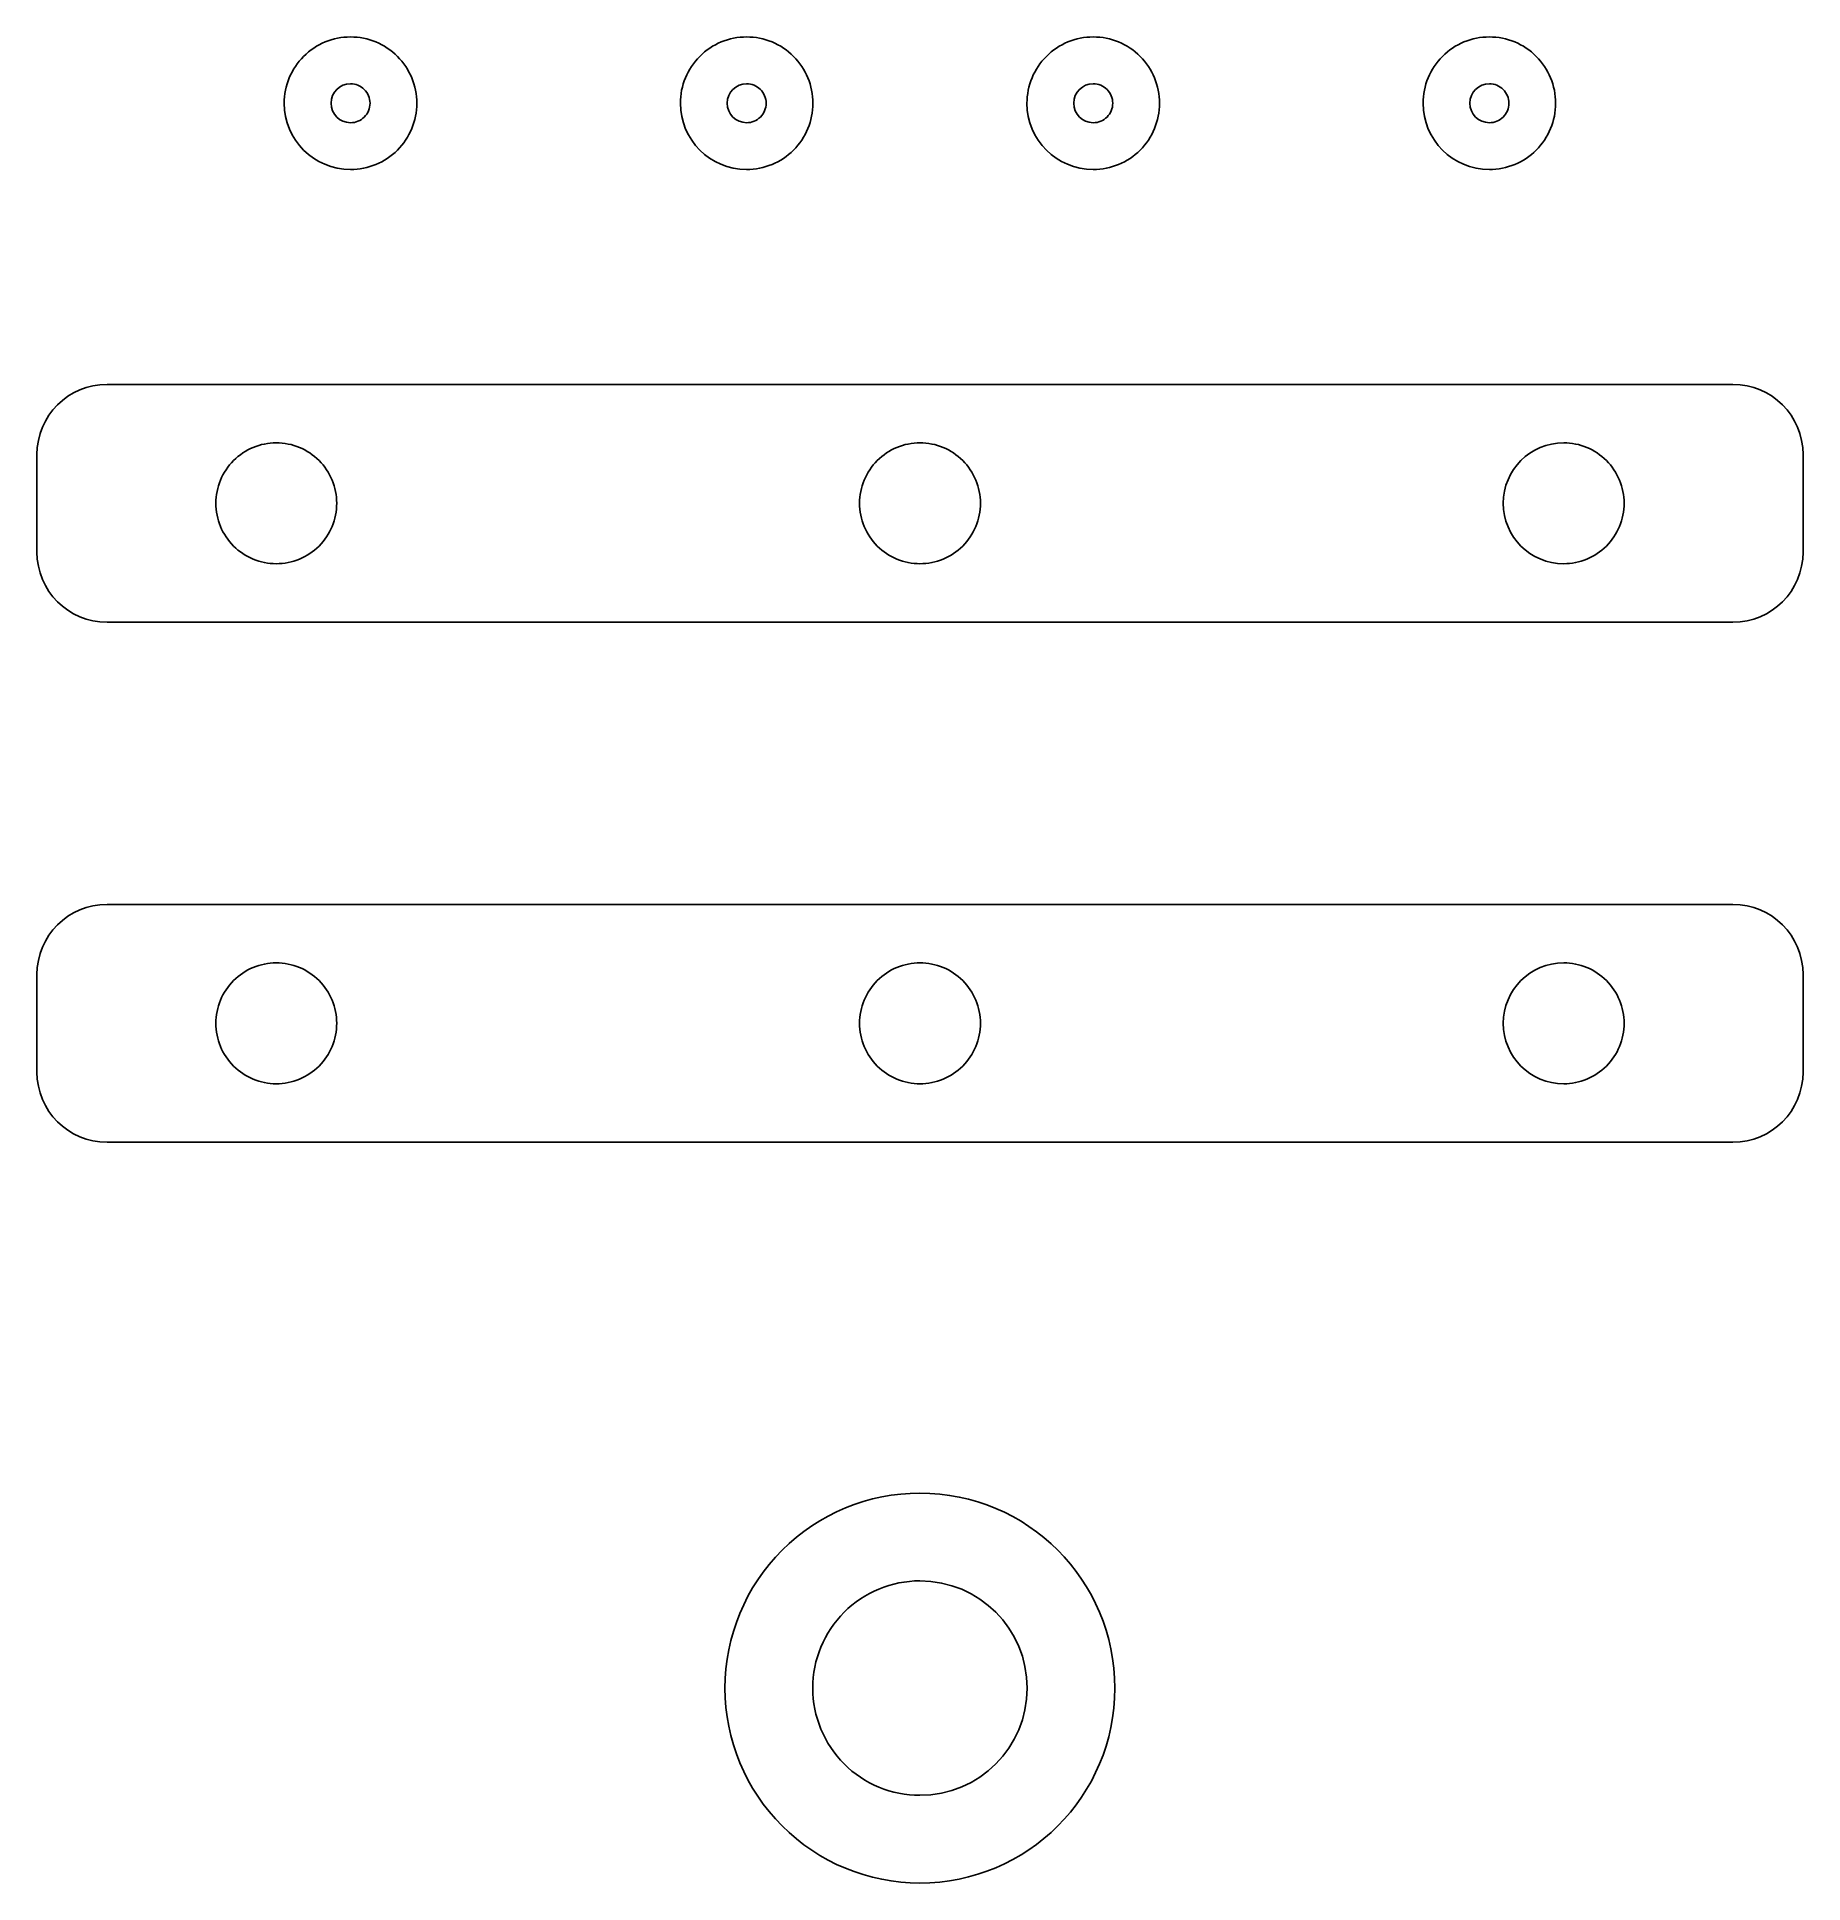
# Model space of a CAD drawing. Header units: millimetres. Extents: x 1.7 to 92.3, y 20.5 to 115.2.
import ezdxf

# ---------------------------------------------------------------- set-up
doc = ezdxf.new("R2010")
doc.units = ezdxf.units.MM
doc.layers.add('Layer_1', color=7, linetype='CONTINUOUS')

msp = doc.modelspace()

# ---------------------------------------------------------------- linework, layer by layer
at = {"layer": 'Layer_1', "color": 7}
for points in [[(17.789788, 115.220141)], [(38.109788, 115.220141)], [(55.889789, 115.220141)], [(76.209787, 115.220141)], [(17.789788, 112.819771)], [(38.109788, 112.819771)], [(55.889789, 112.819771)], [(76.209787, 112.819771)], [(13.982609, 94.402825)], [(47.002816, 94.402825)], [(80.022507, 94.402825)], [(13.982871, 67.732951)], [(47.003078, 67.732951)], [(80.022769, 67.732951)], [(47.000231, 40.539963)], [(47.000231, 36.03998)]]:
    msp.add_lwpolyline(points, close=True, dxfattribs=at)
for points in [[(88.702597, 97.402642), (5.302519, 97.402642), (5.302519, 97.402642)], [(1.702738, 93.802862), (1.702738, 88.802651)], [(92.302893, 88.802651), (92.302893, 93.802862)], [(5.302519, 85.202871), (88.702597, 85.202871)], [(88.702859, 70.732771), (5.30278, 70.732771)], [(1.703, 67.132991), (1.703, 62.132781)], [(92.303155, 62.132781), (92.303155, 67.132991)], [(5.30278, 58.533001), (88.702859, 58.533001)]]:
    msp.add_lwpolyline(points, dxfattribs=at)
for points in [[(17.789788, 115.220141), (16.888035, 115.220086), (16.023238, 114.861805), (15.385651, 114.22412)], [(20.194261, 114.224304), (19.556562, 114.862004), (18.691632, 115.220223), (17.789788, 115.220141)], [(38.109788, 115.220141), (37.208035, 115.220086), (36.343239, 114.861805), (35.705652, 114.22412)], [(40.514261, 114.224304), (39.876562, 114.862004), (39.011632, 115.220223), (38.109788, 115.220141)], [(55.889789, 115.220141), (54.988035, 115.220086), (54.123239, 114.861805), (53.485652, 114.22412)], [(58.294262, 114.224304), (57.656562, 114.862004), (56.791632, 115.220223), (55.889789, 115.220141)], [(76.209787, 115.220141), (75.308033, 115.220086), (74.443237, 114.861805), (73.80565, 114.22412)], [(78.614262, 114.224305), (77.976562, 114.862005), (77.111631, 115.220224), (76.209787, 115.220141)], [(15.385651, 114.22412), (14.748064, 113.586436), (14.389916, 112.721585), (14.389998, 111.819831)], [(21.190098, 111.819831), (21.19018, 112.721675), (20.831961, 113.586605), (20.194261, 114.224304)], [(35.705652, 114.22412), (35.068064, 113.586436), (34.709916, 112.721585), (34.709998, 111.819831)], [(41.510098, 111.819831), (41.510181, 112.721675), (41.151961, 113.586605), (40.514261, 114.224304)], [(53.485652, 114.22412), (52.848065, 113.586436), (52.489916, 112.721585), (52.489999, 111.819831)], [(59.290099, 111.819831), (59.290181, 112.721675), (58.931961, 113.586605), (58.294262, 114.224304)], [(73.80565, 114.22412), (73.168063, 113.586436), (72.809915, 112.721585), (72.809997, 111.819831)], [(79.6101, 111.819831), (79.610182, 112.721675), (79.251962, 113.586606), (78.614262, 114.224305)], [(16.789848, 111.819831), (16.789881, 112.372069), (17.23755, 112.819738), (17.789788, 112.819771)], [(17.789788, 112.819771), (18.055074, 112.819893), (18.309537, 112.714599), (18.497171, 112.527062)], [(37.109848, 111.819831), (37.109882, 112.372069), (37.557551, 112.819738), (38.109788, 112.819771)], [(38.109788, 112.819771), (38.375074, 112.819893), (38.629537, 112.714599), (38.817171, 112.527062)], [(54.889849, 111.819831), (54.889882, 112.372069), (55.337551, 112.819738), (55.889789, 112.819771)], [(55.889789, 112.819771), (56.155074, 112.819893), (56.409537, 112.714599), (56.597172, 112.527062)], [(75.209847, 111.819831), (75.20988, 112.372069), (75.657549, 112.819738), (76.209787, 112.819771)], [(76.209787, 112.819771), (76.475073, 112.819893), (76.729536, 112.714599), (76.91717, 112.527062)], [(14.389998, 111.819831), (14.390109, 109.942223), (15.91218, 108.420147), (17.789788, 108.420031)], [(17.789788, 110.819891), (17.23755, 110.819924), (16.789881, 111.267593), (16.789848, 111.819831)], [(18.497171, 112.527062), (18.684805, 112.339525), (18.790232, 112.085117), (18.790248, 111.819831)], [(18.790248, 111.819831), (18.790232, 111.554545), (18.684805, 111.300137), (18.497171, 111.112601)], [(20.194081, 109.415688), (20.831766, 110.053277), (21.190045, 110.918076), (21.190098, 111.819831)], [(34.709998, 111.819831), (34.710109, 109.942223), (36.23218, 108.420147), (38.109788, 108.420031)], [(38.109788, 110.819891), (37.557551, 110.819924), (37.109882, 111.267593), (37.109848, 111.819831)], [(38.817171, 112.527062), (39.004806, 112.339525), (39.110233, 112.085117), (39.110248, 111.819831)], [(39.110248, 111.819831), (39.110233, 111.554545), (39.004806, 111.300137), (38.817171, 111.112601)], [(40.514081, 109.415688), (41.151766, 110.053277), (41.510045, 110.918076), (41.510098, 111.819831)], [(52.489999, 111.819831), (52.490109, 109.942223), (54.012181, 108.420147), (55.889789, 108.420031)], [(55.889789, 110.819891), (55.337551, 110.819924), (54.889882, 111.267593), (54.889849, 111.819831)], [(56.597172, 112.527062), (56.784806, 112.339525), (56.890233, 112.085117), (56.890249, 111.819831)], [(56.890249, 111.819831), (56.890233, 111.554545), (56.784806, 111.300137), (56.597172, 111.112601)], [(58.294081, 109.415688), (58.931766, 110.053277), (59.290046, 110.918076), (59.290099, 111.819831)], [(72.809997, 111.819831), (72.810107, 109.942223), (74.332179, 108.420147), (76.209787, 108.420031)], [(76.209787, 110.819891), (75.657549, 110.819924), (75.20988, 111.267593), (75.209847, 111.819831)], [(76.91717, 112.527062), (77.104804, 112.339525), (77.210231, 112.085117), (77.210247, 111.819831)], [(77.210247, 111.819831), (77.210231, 111.554545), (77.104804, 111.300137), (76.91717, 111.112601)], [(78.614081, 109.415687), (79.251767, 110.053276), (79.610047, 110.918076), (79.6101, 111.819831)], [(18.497171, 111.112601), (18.309537, 110.925064), (18.055074, 110.819769), (17.789788, 110.819891)], [(38.817171, 111.112601), (38.629537, 110.925064), (38.375074, 110.819769), (38.109788, 110.819891)], [(56.597172, 111.112601), (56.409537, 110.925064), (56.155074, 110.819769), (55.889789, 110.819891)], [(76.91717, 111.112601), (76.729536, 110.925064), (76.475073, 110.819769), (76.209787, 110.819891)], [(17.789788, 108.420031), (18.691543, 108.419949), (19.556396, 108.778098), (20.194081, 109.415688)], [(38.109788, 108.420031), (39.011544, 108.419949), (39.876396, 108.778098), (40.514081, 109.415688)], [(55.889789, 108.420031), (56.791544, 108.419949), (57.656396, 108.778098), (58.294081, 109.415688)], [(76.209787, 108.420031), (77.111542, 108.419948), (77.976396, 108.778097), (78.614081, 109.415687)], [(5.302519, 97.402642), (3.308115, 97.402642), (1.702738, 95.797265), (1.702738, 93.802862)], [(92.302893, 93.802862), (92.302893, 95.797265), (90.697, 97.402642), (88.702597, 97.402642)], [(11.790508, 93.494856), (12.371888, 94.076236), (13.160414, 94.402844), (13.982609, 94.402825)], [(13.982609, 94.402825), (14.804804, 94.402844), (15.59333, 94.076236), (16.17471, 93.494856)], [(44.810715, 93.494856), (45.392095, 94.076236), (46.180621, 94.402844), (47.002816, 94.402825)], [(47.002816, 94.402825), (47.825011, 94.402843), (48.613536, 94.076235), (49.194916, 93.494855)], [(76.922953, 91.302755), (76.922914, 93.014691), (78.310571, 94.402579), (80.022507, 94.402825)], [(80.022507, 94.402825), (80.844702, 94.402843), (81.633227, 94.076235), (82.214606, 93.494855)], [(10.88254, 91.302755), (10.882521, 92.12495), (11.209129, 92.913476), (11.790508, 93.494856)], [(16.17471, 93.494856), (16.756089, 92.913476), (17.082697, 92.12495), (17.082678, 91.302755)], [(43.902746, 91.302755), (43.902728, 92.12495), (44.229335, 92.913476), (44.810715, 93.494856)], [(49.194916, 93.494855), (49.776295, 92.913475), (50.102902, 92.12495), (50.102884, 91.302755)], [(82.214606, 93.494855), (82.795985, 92.913475), (83.122593, 92.12495), (83.122574, 91.302755)], [(11.790509, 89.110656), (11.20913, 89.692035), (10.882522, 90.48056), (10.88254, 91.302755)], [(17.082678, 91.302755), (17.082696, 90.48056), (16.756088, 89.692035), (16.174709, 89.110656)], [(44.810716, 89.110656), (44.229336, 89.692035), (43.902728, 90.48056), (43.902746, 91.302755)], [(50.102884, 91.302755), (50.102902, 90.48056), (49.776294, 89.692036), (49.194915, 89.110656)], [(80.022507, 88.202688), (78.310572, 88.202934), (76.922915, 89.59082), (76.922953, 91.302755)], [(83.122574, 91.302755), (83.122592, 90.48056), (82.795984, 89.692036), (82.214605, 89.110656)], [(13.982609, 88.202688), (13.160414, 88.202669), (12.371889, 88.529276), (11.790509, 89.110656)], [(16.174709, 89.110656), (15.593329, 88.529276), (14.804804, 88.202669), (13.982609, 88.202688)], [(47.002816, 88.202688), (46.180621, 88.202669), (45.392096, 88.529276), (44.810716, 89.110656)], [(49.194915, 89.110656), (48.613535, 88.529277), (47.825011, 88.20267), (47.002816, 88.202688)], [(82.214605, 89.110656), (81.633226, 88.529277), (80.844701, 88.20267), (80.022507, 88.202688)], [(1.702738, 88.802651), (1.702738, 86.808246), (3.308115, 85.202871), (5.302519, 85.202871)], [(88.702597, 85.202871), (90.697, 85.202871), (92.302893, 86.808246), (92.302893, 88.802651)], [(5.30278, 70.732771), (3.308377, 70.732771), (1.703, 69.127391), (1.703, 67.132991)], [(92.303155, 67.132991), (92.303155, 69.127391), (90.697261, 70.732771), (88.702859, 70.732771)], [(11.790771, 66.824981), (12.37215, 67.406361), (13.160676, 67.732969), (13.982871, 67.732951)], [(13.982871, 67.732951), (14.805066, 67.732969), (15.593592, 67.406361), (16.174972, 66.824981)], [(44.810976, 66.824982), (45.392356, 67.406362), (46.180882, 67.732969), (47.003078, 67.732951)], [(47.003078, 67.732951), (47.825272, 67.732969), (48.613797, 67.406361), (49.195177, 66.824981)], [(76.923215, 64.632881), (76.923176, 66.344817), (78.310833, 67.732704), (80.022769, 67.732951)], [(80.022769, 67.732951), (80.844964, 67.732969), (81.633489, 67.406361), (82.214868, 66.824981)], [(10.882802, 64.632881), (10.882784, 65.455076), (11.209391, 66.243602), (11.790771, 66.824981)], [(16.174972, 66.824981), (16.756351, 66.243602), (17.082959, 65.455076), (17.08294, 64.632881)], [(43.903007, 64.632881), (43.902989, 65.455076), (44.229596, 66.243602), (44.810976, 66.824982)], [(49.195177, 66.824981), (49.776556, 66.243601), (50.103163, 65.455076), (50.103145, 64.632881)], [(82.214868, 66.824981), (82.796247, 66.243601), (83.122854, 65.455076), (83.122836, 64.632881)], [(11.790774, 62.440786), (11.209395, 63.022164), (10.882786, 63.810687), (10.882802, 64.632881)], [(17.08294, 64.632881), (17.082956, 63.810687), (16.756347, 63.022164), (16.174968, 62.440786)], [(44.81098, 62.440786), (44.2296, 63.022164), (43.902992, 63.810687), (43.903007, 64.632881)], [(50.103145, 64.632881), (50.10316, 63.810688), (49.776552, 63.022165), (49.195173, 62.440787)], [(80.022769, 61.532821), (78.310837, 61.533067), (76.923182, 62.920949), (76.923215, 64.632881)], [(83.122836, 64.632881), (83.122852, 63.810688), (82.796243, 63.022165), (82.214864, 62.440787)], [(1.703, 62.132781), (1.703, 60.138371), (3.308377, 58.533001), (5.30278, 58.533001)], [(13.982871, 61.532821), (13.160678, 61.532802), (12.372154, 61.859409), (11.790774, 62.440786)], [(16.174968, 62.440786), (15.593589, 61.859409), (14.805065, 61.532802), (13.982871, 61.532821)], [(47.003078, 61.532821), (46.180884, 61.532802), (45.39236, 61.859408), (44.81098, 62.440786)], [(49.195173, 62.440787), (48.613794, 61.859409), (47.825271, 61.532803), (47.003078, 61.532821)], [(82.214864, 62.440787), (81.633485, 61.859409), (80.844962, 61.532803), (80.022769, 61.532821)], [(88.702859, 58.533001), (90.697261, 58.533001), (92.303155, 60.138371), (92.303155, 62.132781)], [(47.000231, 40.539963), (44.34801, 40.540075), (41.804376, 39.486569), (39.928924, 37.611214)], [(57.000137, 30.540057), (57.000086, 36.062832), (52.523006, 40.539912), (47.000231, 40.539963)], [(39.928924, 37.611214), (38.053471, 35.735858), (36.999834, 33.192279), (36.99981, 30.540057)], [(43.110888, 34.42925), (44.14243, 35.460696), (45.541478, 36.040097), (47.000231, 36.03998)], [(47.000231, 36.03998), (50.037737, 36.039938), (52.500112, 33.577563), (52.500154, 30.540057)], [(41.499793, 30.540057), (41.499813, 31.998811), (42.079345, 33.397804), (43.110888, 34.42925)], [(36.99981, 30.540057), (36.999834, 27.887836), (38.053471, 25.344257), (39.928924, 23.468901)], [(43.110888, 26.650865), (42.079345, 27.682311), (41.499813, 29.081304), (41.499793, 30.540057)], [(47.000231, 20.540152), (52.523006, 20.540203), (57.000086, 25.017283), (57.000137, 30.540057)], [(52.500154, 30.540057), (52.500112, 27.502551), (50.037737, 25.040177), (47.000231, 25.040135)], [(47.000231, 25.040135), (45.541478, 25.040018), (44.14243, 25.619419), (43.110888, 26.650865)], [(39.928924, 23.468901), (41.804376, 21.593545), (44.34801, 20.540039), (47.000231, 20.540152)]]:
    msp.add_open_spline(points, degree=3, dxfattribs=at)

doc.saveas('drawing.dxf')
